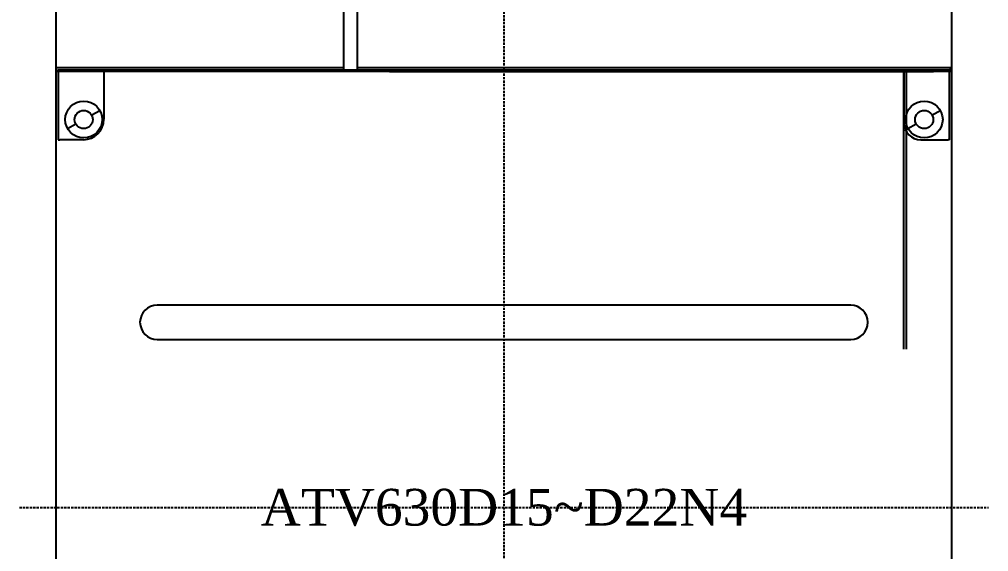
# Model space of a CAD drawing. Extents: x 0 to 211, y 0 to 549.
# Drawn here: x 0 to 211, y 265 to 380.9 of the extents above; entities that cross this region are included whole.
import ezdxf

# ---------------------------------------------------------------- set-up
doc = ezdxf.new("R2010")
doc.units = 0
doc.linetypes.add('DASHED', pattern=[0.75, 0.5, -0.25])
doc.layers.add('-15N-THT. THIẾT BỊ ĐÓNG MỞ', color=40, linetype='CONTINUOUS')
doc.styles.add('- 04.0', font='times.ttf', dxfattribs={"height": 4})

# ---------------------------------------------------------------- blocks, each defined once
blk = doc.blocks.new('06 - N - SC VSD ATV630D15~D22N4')
at = {"layer": '-15N-THT. THIẾT BỊ ĐÓNG MỞ', "color": 6, "linetype": 'DASHED'}
for p, q in [((0, 274.56), (0, -274.56)), ((-105.5, 0), (105.5, 0))]:
    blk.add_line(p, q, dxfattribs=at)
at = {"layer": '-15N-THT. THIẾT BỊ ĐÓNG MỞ'}
for p, q in [((-34.94, 243.09), (-34.94, 95.33)), ((-31.99, 243.09), (-31.99, 95.33)), ((-97.5, -261.37), (-97.5, 233.4)), ((97.48, -140.72), (97.48, 233.61)), ((-34.94, 95.82), (-97.5, 95.82)), ((-97.5, 95.3), (-97.5, 95.3)), ((-97.5, 95.3), (-97.49, 95.3)), ((-22.5, 95), (-97.5, 95)), ((-97.5, -140.72), (-97.5, 95)), ((-97.49, 95.3), (-97.47, 95.3)), ((-97.47, 95.3), (-97.45, 95.3)), ((-97.45, 95.3), (-97.41, 95.3)), ((-97.41, 95.3), (-97.35, 95.3)), ((-97.35, 95.3), (-97.29, 95.3)), ((-97.29, 95.3), (-97.22, 95.3)), ((-97.22, 95.3), (-97.14, 95.3)), ((-97.14, 95.3), (-97.05, 95.3)), ((97.02, 95.39), (-97.05, 95.3)), ((-97.05, 95.3), (-97.05, 80.15)), ((-87.09, 95.3), (-87.09, 84.6)), ((-87.09, 95.3), (-87.09, 95.3)), ((-34.94, 95.33), (-31.99, 95.33)), ((97.48, 95.82), (-31.99, 95.82)), ((-24.93, 95.05), (93.48, 95.05)), ((-22.5, 95.05), (-22.5, 95)), ((-22.5, 95.05), (-22.5, 95)), ((87.03, 95.39), (87.03, 83.86)), ((87.03, 95.39), (87.03, 95.39)), ((87.03, 34.55), (87.03, 95.05)), ((87.48, 95.05), (87.47, 95)), ((87.47, 95.05), (87.47, 95)), ((97.48, 95), (87.47, 95)), ((87.54, 95.05), (87.54, 34.55)), ((93.48, 95.05), (93.48, 95.05)), ((97.12, 95.39), (97.02, 95.39)), ((97.02, 93.21), (97.02, 95.39)), ((97.2, 95.39), (97.12, 95.39)), ((97.28, 95.39), (97.2, 95.39)), ((97.34, 95.39), (97.28, 95.39)), ((97.39, 95.39), (97.34, 95.39)), ((97.43, 95.39), (97.39, 95.39)), ((97.46, 95.39), (97.43, 95.39)), ((97.48, 95.39), (97.46, 95.39)), ((97.02, 91.02), (97.02, 93.21)), ((97.02, 88.84), (97.02, 91.02)), ((97.02, 86.66), (97.02, 88.84)), ((97.02, 80.11), (97.02, 86.66)), ((-87.98, 86.48), (-89.76, 85.5)), ((-87.98, 86.48), (-87.98, 86.48)), ((-87.09, 84.6), (-87.09, 84.6)), ((95, 86.48), (93.21, 85.5)), ((95, 86.48), (95, 86.48)), ((-95.02, 82.63), (-93.24, 83.6)), ((-95.02, 82.63), (-95.02, 82.63)), ((87.03, 83.86), (87.03, 83.86)), ((87.95, 82.63), (89.74, 83.6)), ((87.95, 82.63), (87.95, 82.63)), ((-97.05, 80.15), (-96.72, 80.15)), ((-91.55, 80.15), (-96.72, 80.15)), ((-91.55, 80.15), (-91.55, 80.15)), ((90.78, 80.11), (96.69, 80.11)), ((90.78, 80.11), (90.78, 80.11)), ((97.02, 80.11), (96.69, 80.11)), ((-77.7, 43.41), (-77.7, 43.41)), ((-75.5, 44.12), (-75.5, 44.12)), ((75.48, 44.12), (-75.5, 44.12)), ((75.48, 44.12), (75.48, 44.12)), ((-75.5, 36.64), (-75.5, 36.64)), ((-75.5, 36.64), (75.48, 36.64)), ((75.48, 36.64), (75.48, 36.64)), ((76.76, 36.87), (76.76, 36.87))]:
    blk.add_line(p, q, dxfattribs=at)
for centre, radius in [((-91.5, 84.55), 4.02), ((-91.5, 84.55), 1.98), ((91.48, 84.55), 4.02), ((91.48, 84.55), 1.98)]:
    blk.add_circle(centre, radius, dxfattribs=at)
for centre, radius, start, end in [((-91.55, 84.6), 4.45, 270, 0), ((90.78, 83.86), 3.75, 180, 270), ((-75.5, 40.38), 3.74, 90, 270), ((75.48, 40.38), 3.74, 270, 90)]:
    blk.add_arc(centre, radius, start, end, dxfattribs=at)
at = {"layer": '-15N-THT. THIẾT BỊ ĐÓNG MỞ', "color": 3, "insert": (0, 0), "char_height": 8, "width": 47.4864, "attachment_point": 5, "style": '- 04.0'}
blk.add_mtext('ATV630D15~D22N4', dxfattribs=at)

msp = doc.modelspace()

# ---------------------------------------------------------------- block references
msp.add_blockref('06 - N - SC VSD ATV630D15~D22N4', (105.51, 274.56))

doc.saveas('drawing.dxf')
